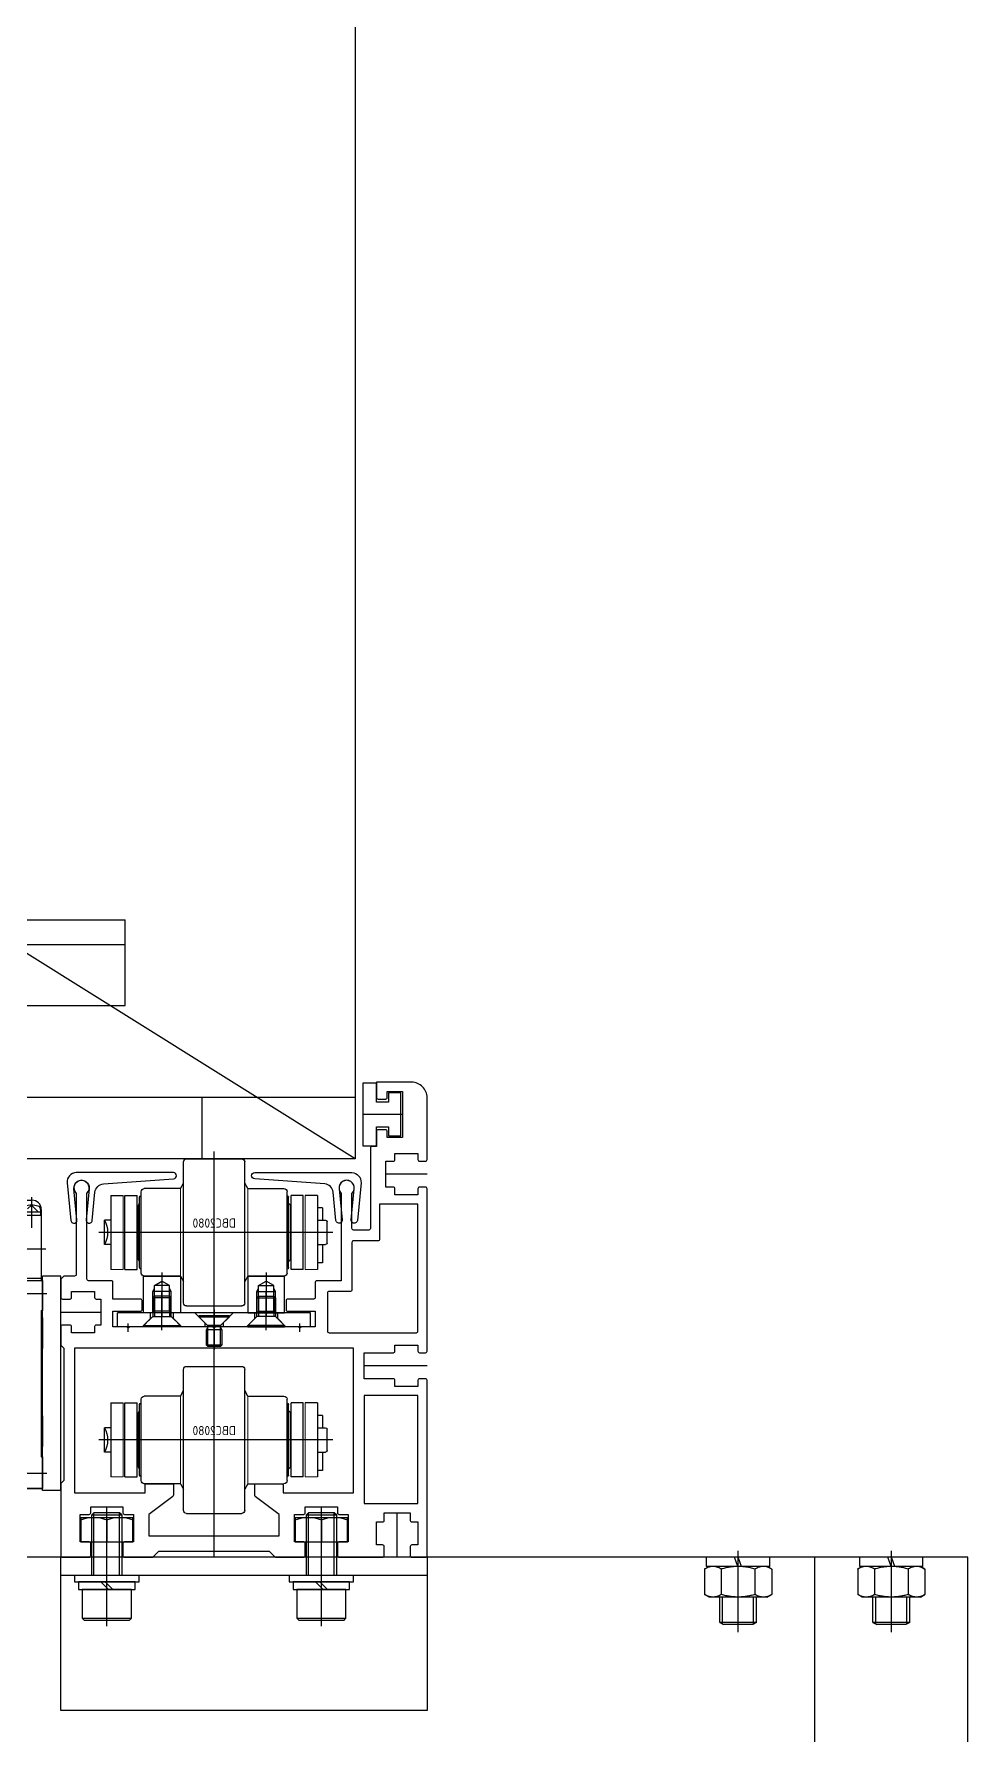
# Model space of a CAD drawing. Header units: millimetres. Extents: x 5349504 to 6791112, y -2212455 to -2153443.
# Drawn here: x 6289589 to 6289894, y -2199462 to -2198907 of the extents above; entities that cross this region are included whole.
import ezdxf

# ---------------------------------------------------------------- set-up
doc = ezdxf.new("R2010")
doc.units = ezdxf.units.MM
doc.header["$LTSCALE"] = 400
doc.layers.get('0').update_dxf_attribs({"lineweight": 9})
doc.layers.add('EQUIP', color=8, linetype='Continuous')
doc.layers.add('GRND', color=8, linetype='Continuous')
doc.styles.add('F', font='isocp.shx', dxfattribs={"width": 0.8, "height": 3, "bigfont": 'whgtxt.shx'})

# ---------------------------------------------------------------- blocks, each defined once
blk = doc.blocks.new('A$C49864C3F')
for p, q in [((-56.2, 61.3), (-56.5, 61)), ((-56.2, 61.3), (-49.8, 61.3)), ((-56.2, 61.3), (-56.2, 43.8)), ((-49.5, 61), (-49.8, 61.3)), ((-49.8, 61.3), (-49.8, 43.8)), ((-43.5, 61), (-43.2, 61.3)), ((-36.8, 61.3), (-43.2, 61.3)), ((-43.2, 61.3), (-43.2, 43.8)), ((-36.8, 61.3), (-36.5, 61)), ((-36.8, 61.3), (-36.8, 43.8)), ((-60, 56.05), (-60, 49.05)), ((-59.5, 56.55), (-56.9, 56.55)), ((-56.9, 56.55), (-56.9, 48.55)), ((-56.5, 61), (-56.5, 44.1)), ((-44, 57.55), (-49.8, 57.55)), ((-49.5, 61), (-49.5, 44.1)), ((-43.5, 61), (-43.5, 44.1)), ((-36.5, 61), (-36.5, 44.1)), ((-36.1, 56.55), (-36.1, 48.55)), ((-33.5, 56.55), (-36.1, 56.55)), ((-33, 56.05), (-33, 49.05)), ((-56.9, 55.25), (-56.5, 55.25)), ((-49, 52.55), (-49, 29.55)), ((-44, 52.55), (-44, 29.55)), ((-36.1, 55.25), (-36.5, 55.25)), ((-59.5, 48.55), (-56.9, 48.55)), ((-56.9, 49.85), (-56.5, 49.85)), ((-36.1, 49.85), (-36.5, 49.85)), ((-33.5, 48.55), (-36.1, 48.55)), ((-56.5, 44.1), (-56.2, 43.8)), ((-56.2, 43.8), (-49.8, 43.8)), ((-51.8, 26.55), (-49, 42.55)), ((-49.8, 43.8), (-49.5, 44.1)), ((-44, 42.55), (-41.2, 26.55)), ((-43.2, 43.8), (-43.5, 44.1)), ((-36.8, 43.8), (-43.2, 43.8)), ((-36.5, 44.1), (-36.8, 43.8)), ((-49, 29.55), (-51.8, 26.55)), ((-51.19, 30.05), (-49, 31.55)), ((-41.81, 30.05), (-44, 31.55)), ((-44, 29.55), (-41.2, 26.55)), ((-22.6, 28.8), (-23.85, 27.55)), ((-22.8, 30.4), (-3.4, 30.4)), ((-22.6, 28.8), (-20.3, 26.5)), ((-18.8, 28.9), (-18.8, 25.5)), ((-7.4, 28.9), (-7.4, 25.5)), ((-3.6, 28.8), (-4.85, 27.55)), ((-3.6, 28.8), (-1.3, 26.5)), ((-51.8, 26.55), (-51.8, 8.55)), ((-48.5, 23.2), (-46.5, 24.36)), ((-48.5, 23.2), (-48.5, 20.9)), ((-46.5, 24.36), (-44.5, 23.2)), ((-44.5, 23.2), (-44.5, 20.9)), ((-41.2, 26.55), (-41.2, 6.1)), ((-41.2, 23.1), (-40.4, 23.1)), ((-40.4, 23.1), (-40.4, 18.1)), ((-38.7, 23.1), (-26.8, 23.1)), ((-25.8, 27.4), (-25.8, 5.1)), ((-25.8, 25.5), (-18.8, 25.5)), ((-25.6, 27.43), (-25.6, 25.5)), ((-19.6, 26.5), (-25.6, 26.5)), ((-19.6, 27.43), (-19.6, 25.5)), ((-7.4, 25.5), (-0.4, 25.5)), ((-6.6, 27.43), (-6.6, 25.5)), ((-0.6, 26.5), (-6.6, 26.5)), ((-0.6, 27.43), (-0.6, 25.5)), ((-0.4, 27.4), (-0.4, 4.2)), ((-53.2, 17.67), (-52.68, 18.2)), ((-53.2, 17.67), (-53.2, 11.42)), ((-51.8, 18.2), (-52.68, 18.2)), ((-52.68, 10.9), (-52.68, 18.2)), ((-48.5, 20.9), (-46.5, 19.74)), ((-46.5, 19.74), (-44.5, 20.9)), ((-41.2, 18.1), (-40.2, 18.1)), ((-40.4, 19.6), (-39.8, 19.6)), ((-40.2, 18.1), (-39.03, 14.77)), ((-39.8, 20.8), (-39.3, 20.8)), ((-39.8, 20.8), (-39.8, 16.96)), ((-39.3, 22.1), (-39.3, 15.54)), ((-38.3, 20.96), (-34.3, 20.96)), ((-38.3, 20.96), (-38.3, 18.19)), ((-38.3, 18.4), (-34.3, 18.4)), ((-38.3, 18.19), (-34.3, 18.19)), ((-34.3, 20.96), (-34.3, 18.19)), ((-53.2, 11.42), (-52.68, 10.9)), ((-40.2, 11.1), (-39.03, 14.43)), ((-39.8, 12.24), (-39.8, 8.4)), ((-39.3, 13.66), (-39.3, 7.1)), ((-51.8, 10.9), (-52.68, 10.9)), ((-43.2, 6.55), (-50.6, 6.55)), ((-41.2, 11.1), (-40.2, 11.1)), ((-41.2, 6.1), (-40.4, 6.1)), ((-40.4, 11.1), (-40.4, 6.1)), ((-40.4, 9.6), (-39.8, 9.6)), ((-39.8, 8.4), (-39.3, 8.4)), ((-38.7, 6.1), (-26.8, 6.1)), ((-38.3, 11.01), (-34.3, 11.01)), ((-38.3, 11.01), (-38.3, 8.24)), ((-38.3, 10.8), (-34.3, 10.8)), ((-38.3, 8.24), (-34.3, 8.24)), ((-34.3, 11.01), (-34.3, 8.24)), ((-42, -2), (-38.2, 0.6)), ((-39.26, 1.5), (-37.2, 1.5)), ((-38.2, 1.5), (-38.2, -1.22)), ((-37.2, 1.5), (-37.2, -0.92)), ((-36.7, 2), (-35, 2)), ((-35, 3.5), (-29.2, 3.5)), ((-35, 3.5), (-35, -62.7)), ((-29.2, 4.2), (-29.2, -13)), ((-29.2, 4.2), (0, 4.2)), ((-26.2, 5), (-26.2, 4.2)), ((-26.2, 5), (-0.4, 5)), ((-13.1, 0), (-13.1, -58.7)), ((0, 4.2), (0, -5.6)), ((-42, -2), (-39.39, -3.41)), ((-39.26, -5.5), (-38.8, -5.5)), ((-38.8, -1.72), (-38.8, -47.5)), ((-38.3, -1.22), (-37.5, -1.22)), ((-35, -4.65), (-29.2, -4.65)), ((-0.4, -5.6), (0, -5.6)), ((-0.4, -5.6), (-0.4, -53.3)), ((-0.4, -8), (0, -8)), ((0, -8), (0, -18)), ((-0.4, -18), (0, -18)), ((-0.4, -40), (0, -40)), ((0, -40), (0, -50)), ((-42, -51), (-38.2, -48.4)), ((-39.26, -47.5), (-37.2, -47.5)), ((-38.3, -47), (-37.2, -47)), ((-38.2, -47.5), (-38.2, -54.5)), ((-37.2, -47), (-37.2, -54.5)), ((-42, -51), (-39.39, -52.41)), ((-39.26, -54.5), (-37.2, -54.5)), ((-37.2, -54), (-35, -54)), ((-35, -54.1), (-29.2, -54.1)), ((-29.2, -50.1), (-29.2, -63.2)), ((-0.4, -50), (0, -50)), ((-0.4, -53.3), (0, -53.3)), ((0, -53.3), (0, -63.7)), ((-34, -63.7), (0, -63.7)), ((0, -63.7), (-29.2, -63.2))]:
    blk.add_line(p, q)
for radius in [4.3, 4.25, 3.73]:
    blk.add_circle((-46.5, 22.05), radius)
for centre, radius, start, end in [((-59.5, 56.05), 0.5, 90, 180), ((-49, 57.05), 0.5, 90, 180), ((-44, 57.05), 0.5, 0, 90), ((-49.5, 52.55), 6.8, 331.9273, 28.0727), ((-33.5, 56.05), 0.5, 0, 90), ((-59.5, 49.05), 0.5, 180, 270), ((-49, 48.05), 0.5, 180, 270), ((-44, 48.05), 0.5, 270, 0), ((-33.5, 49.05), 0.5, 270, 0), ((-22.8, 27.4), 3, 90, 180), ((-24.5, 27.43), 1.1, 105.9837, 180), ((-22.6, 20.8), 8, 74.0164, 105.9836), ((-20.7, 27.43), 1.1, 360, 74.0163), ((-17.3, 28.9), 1.5, 90, 180), ((-8.9, 28.9), 1.5, 0, 90), ((-5.5, 27.43), 1.1, 105.9837, 180), ((-3.6, 20.8), 8, 74.0164, 105.9836), ((-3.4, 27.4), 3, 0, 90), ((-1.7, 27.43), 1.1, 360, 74.0163), ((-38.3, 22.1), 1, 90, 180), ((-26.8, 24.1), 1, 270, 0), ((-39.5, 14.6), 0.5, 340.6374, 19.3625), ((-49.8, 8.55), 2, 180, 270), ((-43.2, 8.55), 2, 270, 0), ((-38.3, 7.1), 1, 180, 270), ((-26.8, 5.1), 1, 0, 90), ((-30.4, -2), 11.6, 167.667, 192.3329), ((-39.36, -1.75), 3.25, 88.2195, 136.7496), ((-36.7, 1.5), 0.5, 90, 180), ((-39.36, -2.25), 3.25, 223.2504, 271.7805), ((-38.3, -1.72), 0.5, 90, 180), ((-37.5, -0.92), 0.3, 270, 0), ((-30.4, -51), 11.6, 167.667, 192.3329), ((-39.36, -50.75), 3.25, 88.2195, 136.7496), ((-38.3, -46.5), 0.5, 180, 270), ((-39.36, -51.25), 3.25, 223.2504, 271.7805), ((-34, -62.7), 1, 180, 270)]:
    blk.add_arc(centre, radius, start, end)
blk.add_point((-53, 61.3))
at = {"layer": 'EQUIP'}
for p, q in [((-53, 62.21), (-53, 42.89)), ((-46.5, 63.11), (-46.5, 2.55)), ((-40, 62.21), (-40, 42.89)), ((-60.86, 52.55), (-32.19, 52.55)), ((-22.6, 31.37), (-22.6, 21.37)), ((-13.1, 30.4), (-13.1, -2.22)), ((-3.6, 31.37), (-3.6, 21.37)), ((-54.64, 14.55), (1.05, 14.55)), ((-30.66, 0), (1.46, 0)), ((-43.31, -2), (-33.21, -2)), ((-43.31, -51), (-33.21, -51)), ((-30.66, -58.7), (1.46, -58.7))]:
    blk.add_line(p, q, dxfattribs=at)
blk = doc.blocks.new('A$C6F2A16E7')
for points in [[(-43.75, -85.25), (-40.75, -85.25, -0.414214), (-40.25, -85.75), (-40.25, -89.75, -0.414214), (-40.75, -90.25), (-55, -90.25, -0.414214), (-55.5, -89.75), (-55.5, -86.75, -0.414214), (-55, -86.25), (-53, -86.25), (-53, -78.75), (-55, -78.75, -0.414214), (-55.5, -78.25), (-55.5, -75.75), (-64, -75.75), (-64, -78.25, -0.414214), (-64.5, -78.75), (-66.5, -78.75), (-66.5, -86.25), (-64.5, -86.25, -0.414214), (-64, -86.75), (-64, -89.75, -0.414214), (-64.5, -90.25), (-69, -90.25, -0.414214), (-69.5, -89.75), (-69.5, -32.5, -0.414214), (-69, -32), (-67, -32, -0.414214), (-66.5, -32.5), (-66.5, -34.5), (-59, -34.5), (-59, -32.5, -0.414214), (-58.5, -32), (-49, -32), (-49, -23.5), (-58.5, -23.5, -0.414214), (-59, -23), (-59, -21), (-66.5, -21), (-66.5, -23, -0.414214), (-67, -23.5), (-69, -23.5, -0.414214), (-69.5, -23), (-69.5, 30, -0.414214), (-69, 30.5), (-67, 30.5, -0.414214), (-66.5, 30), (-66.5, 28), (-59, 28), (-59, 30, -0.414214), (-58.5, 30.5), (-56, 30.5), (-56, 39), (-58.5, 39, -0.414214), (-59, 39.5), (-59, 41.5), (-66.5, 41.5), (-66.5, 39.5, -0.414214), (-67, 39), (-69, 39, -0.414214), (-69.5, 39.5), (-69.5, 59.75, -0.414214), (-64.5, 64.75), (-53, 64.75), (-53, 59.75, -0.414214), (-53.5, 59.25), (-56, 59.25, -0.414214), (-56.5, 59.75), (-56.5, 61.75), (-61.5, 61.75), (-61.5, 46.75), (-56.5, 46.75), (-56.5, 48.75, -0.414214), (-56, 49.25), (-53.5, 49.25, -0.414214), (-53, 48.75), (-53, 43.75), (-51.5, 43.75, -0.414214), (-51, 43.25), (-51, 17, 0.414214), (-50.5, 16.5), (-45.5, 16.5, 0.414214), (-45, 17), (-45, 28.46, -2.448775), (-41.5, 28.46), (-41.5, 0), (-33.5, 0, -0.414214), (-33, -0.5), (-33, -5.5, 0.414214), (-32.5, -6), (-24, -6, -0.414214), (-23.5, -6.5), (-23.5, -9.5, -0.414214), (-24, -10), (-33, -10), (-33, -15.04), (-28.5, -15.04), (-28, -15.54), (-27.5, -15.04), (-0.5, -15.04), (0, -15.54), (0.5, -15.04), (27.5, -15.04), (28, -15.54), (28.5, -15.04), (33, -15.04), (33, -10), (24, -10, -0.414214), (23.5, -9.5), (23.5, -6.5, -0.414214), (24, -6), (33, -6), (33, -0.5, -0.414214), (33.5, 0), (41, 0, 0.414214), (41.5, 0.5), (41.5, 28.46, -2.448775), (45, 28.46), (45, 2, 0.414214), (45.5, 1.5), (49, 1.5), (49.85, 0.65, -0.198912), (50, 0.29), (50, -5.5, -0.414214), (49.5, -6), (47, -6, -0.414214), (46.5, -5.5), (46.5, -3.5), (39, -3.5), (39, -5.5, -0.414214), (38.5, -6), (37, -6), (37, -14.5), (38.5, -14.5, -0.414214), (39, -15), (39, -17), (46.5, -17), (46.5, -15, -0.414214), (47, -14.5), (49.5, -14.5, -0.414214), (50, -15), (50, -20.79, -0.198912), (49.85, -21.15), (49, -22), (49, -65.25), (49.85, -66.1, -0.198912), (50, -66.46), (50, -89.75, -0.414214), (49.5, -90.25), (40.75, -90.25, -0.414214), (40.25, -89.75), (40.25, -85.75, -0.414214), (40.75, -85.25), (43.75, -85.25), (43.75, -76.25), (40.75, -76.25, -0.414214), (40.25, -75.75), (40.25, -73.75), (29.75, -73.75), (29.75, -75.75, -0.414214), (29.25, -76.25), (26.25, -76.25), (26.25, -85.25), (29.25, -85.25, -0.414214), (29.75, -85.75), (29.75, -89.75, -0.414214), (29.25, -90.25), (20.21, -90.25, -0.198912), (19.85, -90.1), (18, -88.25), (-18, -88.25), (-19.85, -90.1, -0.198912), (-20.21, -90.25), (-29.25, -90.25, -0.414214), (-29.75, -89.75), (-29.75, -85.75, -0.414214), (-29.25, -85.25), (-26.25, -85.25), (-26.25, -76.25), (-29.25, -76.25, -0.414214), (-29.75, -75.75), (-29.75, -73.75), (-40.25, -73.75), (-40.25, -75.75, -0.414214), (-40.75, -76.25), (-43.75, -76.25)], [(-37, -4), (-37, -16.5, -0.414214), (-37.5, -17), (-66, -17, -0.414214), (-66.5, -16.5), (-66.5, 25), (-54, 25), (-54, 13.5, 0.414214), (-53.5, 13), (-45.5, 13, -0.414214), (-45, 12.5), (-45, -3, 0.414214), (-44.5, -3.5), (-37.5, -3.5, -0.414214)], [(-13.45, -70.4, 0.236068), (-13.25, -70), (-13.25, -66.75, 0.414214), (-13.75, -66.25), (-22, -66.25, 0.414214), (-22.5, -66.75), (-22.5, -69.25), (-45.5, -69.25), (-45.5, -22), (45.5, -22), (45.5, -69.25), (22.5, -69.25), (22.5, -66.75, 0.414214), (22, -66.25), (13.75, -66.25, 0.414214), (13.25, -66.75), (13.25, -70, 0.236068), (13.45, -70.4), (21.25, -76.25), (21.25, -83.25), (-21.25, -83.25), (-21.25, -76.25)]]:
    blk.add_lwpolyline(points, format="xyb", close=True)
blk.add_lwpolyline([(-66.5, -72.75), (-66.5, -37.5), (-49, -37.5), (-49, -72.75)], close=True)
at = {"layer": 'EQUIP'}
for p, q in [((-61.5, 54.25), (-53, 54.25)), ((-69.5, 34.75), (-56, 34.75)), ((0, -90.25), (0, 0)), ((50, -10.25), (37, -10.25)), ((-28, -16.66), (-28, -13.96)), ((28, -16.66), (28, -13.96)), ((-69.5, -27.75), (-49, -27.75)), ((-59.75, -90.25), (-59.75, -75.75)), ((-35, -90.25), (-35, -73.75)), ((35, -90.25), (35, -73.75))]:
    blk.add_line(p, q, dxfattribs=at)
blk = doc.blocks.new('A$C00A011E8')
for p, q in [((0, 7), (4, 7)), ((0, -7), (0, 7)), ((4, 7), (4, 4)), ((7.9, 10.25), (12.4, 10.25)), ((7.9, 4), (7.9, 10.25)), ((12.4, 10.25), (12.4, -10.25)), ((4, 4), (7.9, 4)), ((7.9, -4), (4, -4)), ((4, -4), (4, -7)), ((7.9, -10.25), (7.9, -4)), ((4, -7), (0, -7)), ((12.4, -10.25), (7.9, -10.25))]:
    blk.add_line(p, q)
at = {"layer": 'EQUIP'}
blk.add_line((0, 0), (12.4, 0), dxfattribs=at)
blk = doc.blocks.new('A$C70BC12A1')
blk.add_lwpolyline([(-6, 0), (6, 0), (6, 12), (-6, 12)], close=True)
at = {"layer": 'EQUIP'}
for p, q in [((0, 13.2), (0, -1.2)), ((-3, 7), (-2.46, 7.94)), ((-3, 7), (3, 7)), ((-3, 0), (-3, 7)), ((-2.46, 9), (0, 10.42)), ((-2.46, 9), (2.46, 9)), ((-2.46, 0.54), (-2.46, 9)), ((2.46, 9), (0, 10.42)), ((2.46, 0.54), (2.46, 9)), ((3, 7), (2.46, 7.94)), ((3, 0), (3, 7)), ((-3, 0), (-2.46, 0.54)), ((-2.46, 0.54), (2.46, 0.54)), ((3, 0), (2.46, 0.54))]:
    blk.add_line(p, q, dxfattribs=at)
blk = doc.blocks.new('A$C21DB73E4')
for p, q in [((-3, -0.54), (-2.46, 0)), ((-2.46, 0), (2.46, 0)), ((2.46, 0), (3, -0.54)), ((-3, -6.6), (-3, -0.54)), ((-3, -0.54), (3, -0.54)), ((3, -0.54), (3, -6.6)), ((-3, -6.6), (-6, -9.6)), ((-6, -9.6), (-6, -10)), ((6, -9.6), (-6, -9.6)), ((-6, -10), (6, -10)), ((3, -6.6), (-3, -6.6)), ((6, -9.6), (3, -6.6)), ((6, -10), (6, -9.6))]:
    blk.add_line(p, q)
at = {"layer": 'EQUIP'}
for p, q in [((-2.46, 0), (-2.46, -6.6)), ((0, -11.12), (0, 1.22)), ((2.46, 0), (2.46, -6.6))]:
    blk.add_line(p, q, dxfattribs=at)
blk = doc.blocks.new('A$C6F9874AD')
for p, q in [((-5, 5.7), (5, 5.7)), ((2.5, 1.45), (-2.5, 1.45)), ((2.5, -3.57), (-2.5, -3.57))]:
    blk.add_line(p, q)
blk.add_lwpolyline([(-2.25, 2.95), (2.25, 2.95), (5, 5.7), (5, 6), (-5, 6), (-5, 5.7), (-2.25, 2.95)])
blk.add_lwpolyline([(2.25, 2.95, 0.288357), (2.07, 2.45), (2.07, 2.2), (2.5, 1.45), (2.5, -3.57), (2.07, -4), (-2.07, -4), (-2.5, -3.57), (-2.5, 1.45), (-2.07, 2.2), (-2.07, 2.45, 0.288357), (-2.25, 2.95)], format="xyb")
at = {"layer": 'EQUIP'}
for p, q in [((0, 7), (0, -5)), ((-2.07, -4), (-2.07, 2.2)), ((2.07, -4), (2.07, 2.2))]:
    blk.add_line(p, q, dxfattribs=at)
blk = doc.blocks.new('A$C63C32A81')
for p, q in [((31.5, 0), (-31.5, 0)), ((-31.5, -4.5), (-31.5, 0)), ((31.5, -4.5), (31.5, 0)), ((31.5, -4.5), (-31.5, -4.5))]:
    blk.add_line(p, q)
at = {"layer": 'EQUIP'}
for p, q in [((-20.75, -1.85), (-20.75, 0)), ((-17, -5.63), (-17, 1.12)), ((-13.25, -1.85), (-13.25, 0)), ((-3, -3.25), (-6.25, 0)), ((0, 1.12), (0, -5.63)), ((0, 1.12), (0, -5.63)), ((3, -3.25), (6.25, 0)), ((13.25, -1.85), (13.25, 0)), ((17, -5.63), (17, 1.12)), ((20.75, -1.85), (20.75, 0)), ((-20.75, -1.85), (-23.4, -4.5)), ((-13.25, -1.85), (-10.6, -4.5)), ((-3, -3.25), (-3, -4.5)), ((3, -3.25), (3, -4.5)), ((13.25, -1.85), (10.6, -4.5)), ((20.75, -1.85), (23.4, -4.5))]:
    blk.add_line(p, q, dxfattribs=at)
blk = doc.blocks.new('A$C1BD1613E')
at = {"extrusion": (0, 0, -1), "zscale": -1}
blk.add_blockref('A$C70BC12A1', (17, 0), dxfattribs=at)
for name, p in [('A$C70BC12A1', (17, 0)), ('A$C63C32A81', (0, 0))]:
    blk.add_blockref(name, p)
at = {"layer": 'EQUIP', "extrusion": (0, 0, -1), "zscale": -1}
blk.add_blockref('A$C21DB73E4', (17, 5.5), dxfattribs=at)
at = {"layer": 'EQUIP'}
for name, p in [('A$C21DB73E4', (17, 5.5)), ('A$C6F9874AD', (0, -6.95))]:
    blk.add_blockref(name, p, dxfattribs=at)
blk = doc.blocks.new('A$C0E4A51D9')
for p, q in [((-10, -23), (-10, 23)), ((9, 24), (-9, 24)), ((10, -23), (10, 23)), ((-33.7, 12.05), (-29.7, 12.05)), ((-33.7, 12.05), (-33.7, -12.05)), ((-29.1, 12.05), (-25.1, 12.05)), ((-29.1, -12.05), (-29.1, 12.05)), ((-25.1, -12.05), (-25.1, 12.05)), ((-24.3, -11.5), (-24.3, 11.5)), ((-23.8, -13.29), (-23.8, 13.29)), ((-11, 14.29), (-22.8, 14.29)), ((-11, 14.29), (-10, 16.07)), ((11, 14.29), (10, 16.07)), ((11, 14.29), (22.8, 14.29)), ((23.8, -13.29), (23.8, 13.29)), ((24.3, -11.5), (24.3, 11.5)), ((25.1, -12.05), (25.1, 12.05)), ((29.1, 12.05), (25.1, 12.05)), ((29.1, -12.05), (29.1, 12.05)), ((33.7, 12.05), (29.7, 12.05)), ((33.7, 12.05), (33.7, -12.05)), ((-35.4, 7.97), (-35.4, 3.97)), ((-35.4, 7.97), (-33.7, 7.97)), ((-24.8, 8.65), (-24.8, -8.65)), ((24.8, 8.65), (24.8, -8.65)), ((-36.9, -3.46), (-36.9, 3.47)), ((-33.7, 3.97), (-36.4, 3.97)), ((33.7, 3.97), (35.8, 3.97)), ((35.8, -3.96), (35.8, 3.97)), ((-33.7, -3.96), (-36.4, -3.96)), ((-35.4, -3.96), (-35.4, -9.96)), ((33.7, -3.96), (35.8, -3.96)), ((-35.4, -9.96), (-33.7, -9.96)), ((-29.1, -12.05), (-25.1, -12.05)), ((-11, -14.29), (-22.8, -14.29)), ((-11, -14.29), (-10, -16.07)), ((11, -14.29), (10, -16.07)), ((11, -14.29), (22.8, -14.29)), ((29.1, -12.05), (25.1, -12.05)), ((9, -24), (-9, -24))]:
    blk.add_line(p, q)
at = {"lineweight": 0}
for p, q in [((-29.7, -12.05), (-29.7, 12.05)), ((-11, 14.29), (-11, -14.29)), ((11, 14.29), (11, -14.29)), ((29.7, -12.05), (29.7, 12.05)), ((-29.7, -12.05), (-33.7, -12.05)), ((29.7, -12.05), (33.7, -12.05))]:
    blk.add_line(p, q, dxfattribs=at)
for centre, radius, start, end in [((-9, 23), 1, 90, 180), ((9, 23), 1, 0, 90), ((-23.8, 11.5), 0.5, 90, 180), ((-22.8, 13.29), 1, 90, 180), ((22.8, 13.29), 1, 0, 90), ((23.8, 11.5), 0.5, 0, 90), ((-36.4, 3.47), 0.5, 90, 180), ((42.75, 0), 8, 150.289, 209.711), ((-36.4, -3.46), 0.5, 180, 270), ((-23.8, -11.5), 0.5, 180, 270), ((-22.8, -13.29), 1, 180, 270), ((22.8, -13.29), 1, 270, 0), ((23.8, -11.5), 0.5, 270, 0), ((-9, -23), 1, 180, 270), ((9, -23), 1, 270, 0)]:
    blk.add_arc(centre, radius, start, end)
for centre, start, end in [((-23.8, 8.65), 120, 180), ((23.8, 8.65), 0, 60), ((-23.8, -8.65), 180, 240), ((23.8, -8.65), 300, 0)]:
    blk.add_arc(centre, 1, start, end, dxfattribs=at)
at = {"layer": 'EQUIP'}
for p, q in [((0, -26.4), (0, 26.4)), ((-38.72, 0), (37.62, 0))]:
    blk.add_line(p, q, dxfattribs=at)
at = {"layer": 'EQUIP', "lineweight": 0, "style": 'F'}
blk.add_text('DBC2080', height=3, dxfattribs=at).set_placement((-7.1, 1.55))
blk = doc.blocks.new('A$C02EA7444')
blk.add_lwpolyline([(1.5, -10.4, 1), (3.5, -10.6), (4.39, -1.4, -0.365037), (7.15, 1.3), (30, 3, 1), (30, 5), (-1.7, 5, 0.442767), (-4.69, 1.71), (-3.5, -10.6, 1), (-1.5, -10.4), (-2.49, -0.24, -1.10147), (2.49, -0.24)], format="xyb", close=True)
blk = doc.blocks.new('A$C4C463F46')
for p, q in [((8.5, 8), (-8.5, 8)), ((-8.5, 0), (-8.5, 8)), ((0, 7.24), (0, 0)), ((8.5, 8), (8.5, 0)), ((8.5, 0), (-8.5, 0))]:
    blk.add_line(p, q)
for centre in [(-4.25, -4.27), (4.25, -4.27)]:
    blk.add_arc(centre, 12.27, 69.7297, 110.2703)
blk = doc.blocks.new('A$C514337F8')
for p, q in [((-5, 19.69), (5, 19.69)), ((0.54, -2), (-1.96, -4.5)), ((1.96, -2), (-0.54, -4.5)), ((8, -13.9), (-8, -13.9))]:
    blk.add_line(p, q)
blk.add_lwpolyline([(-5, 0), (-5, 19.69), (-4.19, 20.5), (4.19, 20.5), (5, 19.69), (5, 0)])
for points in [[(-10.5, -2), (-10.5, 0), (10.5, 0), (10.5, -2)], [(-9.2, -4.5), (-9.2, -2), (9.2, -2), (9.2, -4.5)], [(8, -4.5), (8, -13.9), (7.4, -14.5), (-7.4, -14.5), (-8, -13.9), (-8, -4.5)]]:
    blk.add_lwpolyline(points, close=True)
at = {"layer": 'EQUIP'}
for p, q in [((0, -16.5), (0, 22.5)), ((-4.19, 0), (-4.19, 20.5)), ((4.19, 0), (4.19, 20.5))]:
    blk.add_line(p, q, dxfattribs=at)
blk = doc.blocks.new('A$C65627FEB')
at = {"layer": 'EQUIP'}
for p, q in [((325, 78), (-325, 78)), ((-325, 70), (-325, 78)), ((325, 70), (-325, 70)), ((-325, 50), (-325, 70)), ((325, 70), (-325, 70)), ((325, 50), (-325, 50)), ((-400, 20), (-400, 0)), ((-400, 20), (-45, 20)), ((-350, 20), (-350, 0)), ((-400, 0), (400, 0))]:
    blk.add_line(p, q, dxfattribs=at)
blk = doc.blocks.new('BL-EQ-SECT_1_20230313')
at = {"layer": 'EQUIP'}
for p, q in [((80126.25, 1902.6), (80926.25, 2402.6)), ((80222.25, 1864.35), (80228.25, 1864.35)), ((80222.25, 1794.35), (80222.25, 1864.35)), ((80228.25, 1794.35), (80228.25, 1864.35)), ((80222.25, 1794.35), (80228.25, 1794.35)), ((79926.25, 349.6), (79926.25, 1772.6)), ((79926.25, 1772.6), (81126.25, 1772.6)), ((79940.95, 1769.6), (79940.95, 1772.6)), ((79950.11, 1769.6), (79951.2, 1772.6)), ((79951.25, 1748.15), (79951.25, 1774.72)), ((79951.31, 1769.6), (79952.4, 1772.6)), ((79961.55, 1769.6), (79961.55, 1772.6)), ((79976.25, 349.6), (79976.25, 1772.6)), ((79990.95, 1769.6), (79990.95, 1772.6)), ((80000.11, 1769.6), (80001.2, 1772.6)), ((80001.25, 1748.15), (80001.25, 1774.72)), ((80001.31, 1769.6), (80002.4, 1772.6)), ((80011.55, 1769.6), (80011.55, 1772.6)), ((79941.75, 1769.6), (79940.28, 1768.75)), ((79940.28, 1768.75), (79940.28, 1760.44)), ((79940.95, 1769.6), (79961.55, 1769.6)), ((79945.77, 1768.75), (79945.77, 1760.44)), ((79956.74, 1768.75), (79956.74, 1760.44)), ((79960.75, 1769.6), (79962.22, 1768.75)), ((79962.22, 1768.75), (79962.22, 1760.44)), ((79991.75, 1769.6), (79990.28, 1768.75)), ((79990.28, 1768.75), (79990.28, 1760.44)), ((79990.95, 1769.6), (80011.55, 1769.6)), ((79995.77, 1768.75), (79995.77, 1760.44)), ((80006.74, 1768.75), (80006.74, 1760.44)), ((80010.75, 1769.6), (80012.22, 1768.75)), ((80012.22, 1768.75), (80012.22, 1760.44)), ((80102.75, 1766.6), (80222.25, 1766.6)), ((79941.75, 1759.6), (79940.28, 1760.44)), ((79941.75, 1759.6), (79960.75, 1759.6)), ((79945.25, 1751.31), (79945.25, 1759.6)), ((79946.2, 1750.76), (79946.2, 1759.6)), ((79956.31, 1750.76), (79956.31, 1759.6)), ((79957.25, 1751.31), (79957.25, 1759.6)), ((79960.75, 1759.6), (79962.22, 1760.44)), ((79991.75, 1759.6), (79990.28, 1760.44)), ((79991.75, 1759.6), (80010.75, 1759.6)), ((79995.25, 1751.31), (79995.25, 1759.6)), ((79996.2, 1750.76), (79996.2, 1759.6)), ((80006.31, 1750.76), (80006.31, 1759.6)), ((80007.25, 1751.31), (80007.25, 1759.6)), ((80010.75, 1759.6), (80012.22, 1760.44)), ((79945.25, 1751.31), (79957.25, 1751.31)), ((79945.25, 1751.31), (79946.48, 1750.6)), ((79946.48, 1750.6), (79956.02, 1750.6)), ((79957.25, 1751.31), (79956.02, 1750.6)), ((79995.25, 1751.31), (80007.25, 1751.31)), ((79995.25, 1751.31), (79996.48, 1750.6)), ((79996.48, 1750.6), (80006.02, 1750.6)), ((80007.25, 1751.31), (80006.02, 1750.6))]:
    blk.add_line(p, q, dxfattribs=at)
blk.add_lwpolyline([(80126.25, 1902.6), (80926.25, 1902.6), (80926.25, 2402.6), (80126.25, 2402.6)], close=True, dxfattribs=at)
blk.add_lwpolyline([(80102.75, 1772.6), (80102.75, 1722.6), (80222.25, 1722.6), (80222.25, 1772.6)], dxfattribs=at)
for points, weights in [([(79940.28, 1768.75), (79943.03, 1770.33, -270.82), (79945.77, 1768.75, -270.82)], [1, 1.15468540408, 1]), ([(79945.77, 1768.75), (79948.71, 1769.6, -270.82), (79951.25, 1769.6, -270.82)], [1, 1.03795953678, 1]), ([(79951.25, 1769.6), (79953.8, 1769.6, -270.82), (79956.74, 1768.75, -270.82)], [1, 1.03795953678, 1]), ([(79956.74, 1768.75), (79959.48, 1770.33, -270.82), (79962.22, 1768.75, -270.82)], [1, 1.15468540408, 1]), ([(79990.28, 1768.75), (79993.03, 1770.33, -270.82), (79995.77, 1768.75, -270.82)], [1, 1.15468540408, 1]), ([(79995.77, 1768.75), (79998.71, 1769.6, -270.82), (80001.25, 1769.6, -270.82)], [1, 1.03795953678, 1]), ([(80001.25, 1769.6), (80003.8, 1769.6, -270.82), (80006.74, 1768.75, -270.82)], [1, 1.03795953678, 1]), ([(80006.74, 1768.75), (80009.48, 1770.33, -270.82), (80012.22, 1768.75, -270.82)], [1, 1.15468540408, 1]), ([(79940.28, 1760.44), (79943.03, 1758.86, -270.82), (79945.77, 1760.44, -270.82)], [1, 1.15468540408, 1]), ([(79945.77, 1760.44), (79948.71, 1759.6, -270.82), (79951.25, 1759.6, -270.82)], [1, 1.03795953678, 1]), ([(79951.25, 1759.6), (79953.8, 1759.6, -270.82), (79956.74, 1760.44, -270.82)], [1, 1.03795953678, 1]), ([(79956.74, 1760.44), (79959.48, 1758.86, -270.82), (79962.22, 1760.44, -270.82)], [1, 1.15468540408, 1]), ([(79990.28, 1760.44), (79993.03, 1758.86, -270.82), (79995.77, 1760.44, -270.82)], [1, 1.15468540408, 1]), ([(79995.77, 1760.44), (79998.71, 1759.6, -270.82), (80001.25, 1759.6, -270.82)], [1, 1.03795953678, 1]), ([(80001.25, 1759.6), (80003.8, 1759.6, -270.82), (80006.74, 1760.44, -270.82)], [1, 1.03795953678, 1]), ([(80006.74, 1760.44), (80009.48, 1758.86, -270.82), (80012.22, 1760.44, -270.82)], [1, 1.15468540408, 1])]:
    blk.add_rational_spline(points, weights, degree=2, dxfattribs=at)
at = {"layer": 'EQUIP', "extrusion": (0, 0, -1), "xscale": -1, "zscale": -1}
blk.add_blockref('A$C65627FEB', (-80526.25, 1902.6), dxfattribs=at)
at = {"layer": 'EQUIP'}
for name, p in [('A$C6F2A16E7', (80172.25, 1862.85)), ('A$C00A011E8', (80111.35, 1917.1)), ('A$C0E4A51D9', (80172.25, 1878.6)), ('A$C02EA7444', (80129, 1893.1)), ('A$C0E4A51D9', (80172.25, 1810.89)), ('A$C514337F8', (80137.25, 1766.6)), ('A$C514337F8', (80207.25, 1766.6)), ('A$C4C463F46', (80137.25, 1777.6)), ('A$C4C463F46', (80207.25, 1777.6))]:
    blk.add_blockref(name, p, dxfattribs=at)
at = {"layer": 'EQUIP', "extrusion": (0, 0, -1), "zscale": -1}
for name, p in [('A$C49864C3F', (-80228.25, 1858.7)), ('A$C1BD1613E', (-80172.25, 1852.31))]:
    blk.add_blockref(name, p, dxfattribs=at)
at = {"layer": 'EQUIP', "xscale": -1}
blk.add_blockref('A$C02EA7444', (80215.5, 1893.1), dxfattribs=at)

msp = doc.modelspace()

# ---------------------------------------------------------------- block references
at = {"layer": 'GRND', "xscale": -1}
msp.add_blockref('BL-EQ-SECT_1_20230313', (6369820.12, -2201176.2), dxfattribs=at)

doc.saveas('drawing.dxf')
